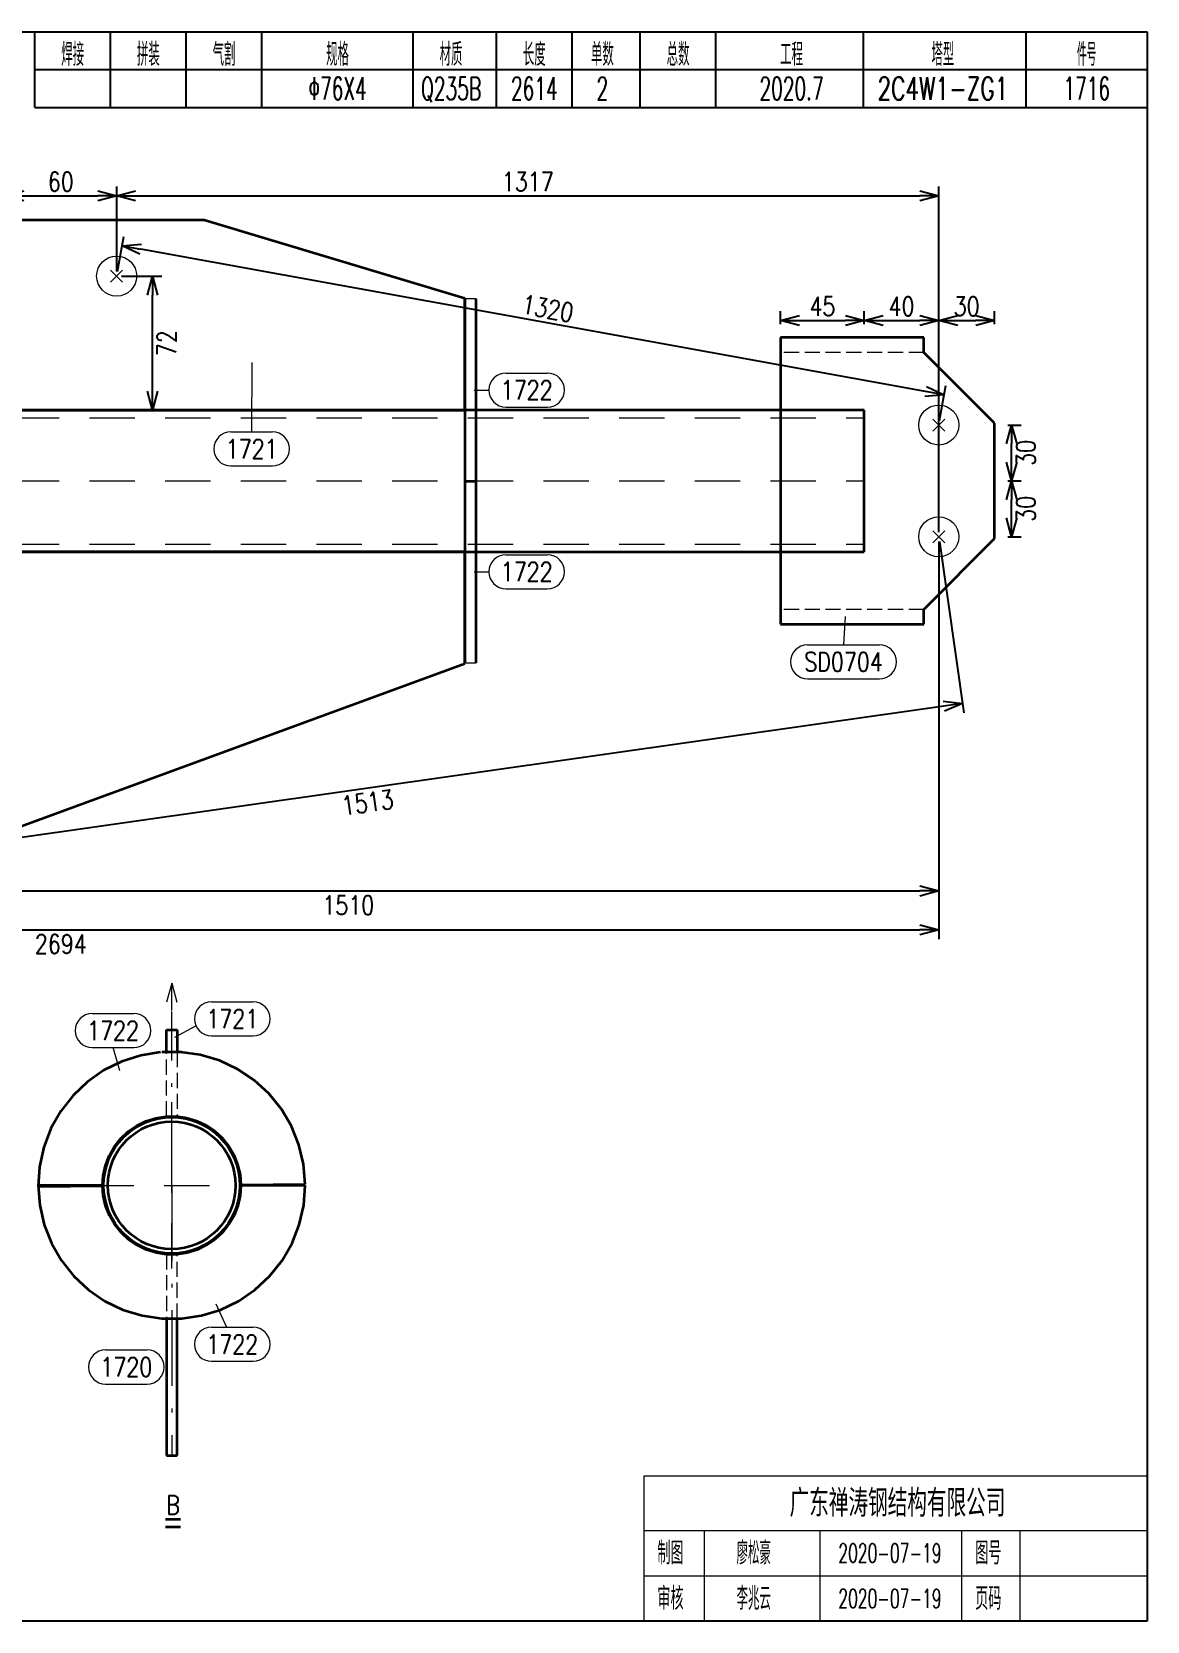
# Model space of a CAD drawing. Extents: x 154981 to 165753, y -86801 to -82885.
# Drawn here: x 159392.7 to 159540.1, y -83946.7 to -83736.7 of the extents above; entities that cross this region are included whole.
import ezdxf
from ezdxf.enums import TextEntityAlignment as Align

# ---------------------------------------------------------------- set-up
doc = ezdxf.new("R2010")
doc.units = 0
doc.header["$MEASUREMENT"] = 0
for name, pattern in [('虚线', [2.75, 2, -0.75]), ('长一点画线', [16.5, 10, -3, 0.5, -3]), ('长虚线', [10, 6, -4])]:
    doc.linetypes.add(name, pattern=pattern)
doc.layers.get('0').update_dxf_attribs({"linetype": 'CONTINUOUS', "lineweight": 25})
doc.layers.get('Defpoints').update_dxf_attribs({"linetype": 'CONTINUOUS'})
doc.layers.add('4', color=7, linetype='CONTINUOUS', lineweight=25)
doc.layers.add('5', color=7, linetype='CONTINUOUS', lineweight=25)
doc.styles.add('DimFont', font='simplex.shx', dxfattribs={"width": 0.8, "bigfont": 'gbhzfs.shx'})
doc.styles.get("Standard").update_dxf_attribs({"font": 'simplex.shx', "width": 0.7, "height": 3, "bigfont": 'gbhzfs.shx'})
doc.dimstyles.new('DHDxfDimStyleOpen30', dxfattribs={"dimtxt": 2.5, "dimasz": 2.5, "dimexe": 1.25, "dimexo": 0.625, "dimtad": 2, "dimtxsty": 'DimFont', "dimblk": 'OPEN30', "dimblk1": 'OPEN30', "dimblk2": 'OPEN30', "dimcen": 2.5, "dimadec": 0, "dimazin": 0, "dimtfac": 1, "dimtmove": 0, "dimatfit": 3, "dimfxl": 0, "dimarcsym": 0})

# ---------------------------------------------------------------- blocks, each defined once
blk = doc.blocks.new('_OPEN30')
at = {"color": 0, "linetype": 'ByBlock', "lineweight": -2}
for p, q in [((-1, 0.268), (0, 0)), ((0, 0), (-1, -0.268)), ((0, 0), (-1, 0))]:
    blk.add_line(p, q, dxfattribs=at)
blk = doc.blocks.new('*D823')
at = {"layer": '5', "color": 3, "linetype": 'Continuous', "lineweight": -2}
for p, q in [((159512.57, -83804.01), (159512.57, -83851.43)), ((159356.52, -83826.21), (159356.52, -83851.43)), ((159359.02, -83850.18), (159510.07, -83850.18))]:
    blk.add_line(p, q, dxfattribs=at)
at = {"layer": 'Defpoints', "color": 0, "linetype": 'Continuous'}
for p in [(159512.57, -83803.39), (159356.52, -83825.59), (159512.57, -83850.18)]:
    blk.add_point(p, dxfattribs=at)
at = {"layer": '5', "color": 3, "linetype": 'Continuous', "lineweight": -2, "xscale": 2.5, "yscale": 2.5, "zscale": 2.5, "rotation": 180}
blk.add_blockref('_OPEN30', (159356.52, -83850.18), dxfattribs=at)
at = {"layer": '5', "color": 3, "linetype": 'Continuous', "lineweight": -2, "xscale": 2.5, "yscale": 2.5, "zscale": 2.5}
blk.add_blockref('_OPEN30', (159512.57, -83850.18), dxfattribs=at)
at = {"layer": '5', "color": 6, "linetype": 'Continuous', "lineweight": 18, "insert": (159434.54, -83852.06), "char_height": 2.5, "attachment_point": 5, "line_spacing_factor": 0.6, "style": 'DimFont'}
blk.add_mtext('1510', dxfattribs=at)
blk = doc.blocks.new('*D821')
at = {"layer": '5', "color": 3, "linetype": 'Continuous', "lineweight": -2}
for p, q in [((159403.93, -83768.32), (159403.93, -83757.1)), ((159406.43, -83758.35), (159510.07, -83758.35)), ((159512.57, -83802.76), (159512.57, -83757.1))]:
    blk.add_line(p, q, dxfattribs=at)
at = {"layer": 'Defpoints', "color": 0, "linetype": 'Continuous'}
for p in [(159512.57, -83758.35), (159403.93, -83768.95), (159512.57, -83803.39)]:
    blk.add_point(p, dxfattribs=at)
at = {"layer": '5', "color": 3, "linetype": 'Continuous', "lineweight": -2, "xscale": 2.5, "yscale": 2.5, "zscale": 2.5, "rotation": 180}
blk.add_blockref('_OPEN30', (159403.93, -83758.35), dxfattribs=at)
at = {"layer": '5', "color": 3, "linetype": 'Continuous', "lineweight": -2, "xscale": 2.5, "yscale": 2.5, "zscale": 2.5}
blk.add_blockref('_OPEN30', (159512.57, -83758.35), dxfattribs=at)
at = {"layer": '5', "color": 6, "linetype": 'Continuous', "lineweight": 18, "insert": (159458.25, -83756.48), "char_height": 2.5, "attachment_point": 5, "line_spacing_factor": 0.6, "style": 'DimFont'}
blk.add_mtext('1317', dxfattribs=at)
blk = doc.blocks.new('*D820')
at = {"layer": '5', "color": 3, "linetype": 'Continuous', "lineweight": -2}
for p, q in [((159389.16, -83768.32), (159389.16, -83757.1)), ((159391.66, -83758.35), (159401.43, -83758.35)), ((159403.93, -83768.32), (159403.93, -83757.1))]:
    blk.add_line(p, q, dxfattribs=at)
at = {"layer": 'Defpoints', "color": 0, "linetype": 'Continuous'}
for p in [(159403.93, -83758.35), (159389.16, -83768.95), (159403.93, -83768.95)]:
    blk.add_point(p, dxfattribs=at)
at = {"layer": '5', "color": 3, "linetype": 'Continuous', "lineweight": -2, "xscale": 2.5, "yscale": 2.5, "zscale": 2.5, "rotation": 180}
blk.add_blockref('_OPEN30', (159389.16, -83758.35), dxfattribs=at)
at = {"layer": '5', "color": 3, "linetype": 'Continuous', "lineweight": -2, "xscale": 2.5, "yscale": 2.5, "zscale": 2.5}
blk.add_blockref('_OPEN30', (159403.93, -83758.35), dxfattribs=at)
at = {"layer": '5', "color": 6, "linetype": 'Continuous', "lineweight": 18, "insert": (159396.54, -83756.48), "char_height": 2.5, "attachment_point": 5, "line_spacing_factor": 0.6, "style": 'DimFont'}
blk.add_mtext('60', dxfattribs=at)
blk = doc.blocks.new('*D818')
at = {"layer": '5', "color": 3, "linetype": 'Continuous', "lineweight": -2}
for p, q in [((159280.5, -83804.01), (159280.5, -83856.56)), ((159512.57, -83804.01), (159512.57, -83856.56)), ((159283, -83855.31), (159510.07, -83855.31))]:
    blk.add_line(p, q, dxfattribs=at)
at = {"layer": 'Defpoints', "color": 0, "linetype": 'Continuous'}
for p in [(159280.5, -83803.39), (159512.57, -83803.39), (159512.57, -83855.31)]:
    blk.add_point(p, dxfattribs=at)
at = {"layer": '5', "color": 3, "linetype": 'Continuous', "lineweight": -2, "xscale": 2.5, "yscale": 2.5, "zscale": 2.5, "rotation": 180}
blk.add_blockref('_OPEN30', (159280.5, -83855.31), dxfattribs=at)
at = {"layer": '5', "color": 3, "linetype": 'Continuous', "lineweight": -2, "xscale": 2.5, "yscale": 2.5, "zscale": 2.5}
blk.add_blockref('_OPEN30', (159512.57, -83855.31), dxfattribs=at)
at = {"layer": '5', "color": 6, "linetype": 'Continuous', "lineweight": 18, "insert": (159396.54, -83857.18), "char_height": 2.5, "attachment_point": 5, "line_spacing_factor": 0.6, "style": 'DimFont'}
blk.add_mtext('2694', dxfattribs=at)
blk = doc.blocks.new('*D816')
at = {"layer": '5', "color": 3, "linetype": 'Continuous', "lineweight": -2}
for p, q in [((159404.55, -83768.95), (159409.92, -83768.95)), ((159408.67, -83784.15), (159408.67, -83771.45)), ((159404.55, -83786.65), (159409.92, -83786.65))]:
    blk.add_line(p, q, dxfattribs=at)
at = {"layer": 'Defpoints', "color": 0, "linetype": 'Continuous'}
for p in [(159403.93, -83768.95), (159408.67, -83768.95), (159403.93, -83786.65)]:
    blk.add_point(p, dxfattribs=at)
at = {"layer": '5', "color": 3, "linetype": 'Continuous', "lineweight": -2, "xscale": 2.5, "yscale": 2.5, "zscale": 2.5}
for p, rotation in [((159408.67, -83768.95), 90), ((159408.67, -83786.65), 270)]:
    blk.add_blockref('_OPEN30', p, dxfattribs=dict(at, rotation=rotation))
at = {"layer": '5', "color": 6, "linetype": 'Continuous', "lineweight": 18, "insert": (159410.55, -83777.82), "char_height": 2.5, "attachment_point": 5, "rotation": 90, "line_spacing_factor": 0.6, "style": 'DimFont'}
blk.add_mtext('72', dxfattribs=at)
blk = doc.blocks.new('*D814')
at = {"layer": '5', "color": 3, "linetype": 'Continuous', "lineweight": -2}
for p, q in [((159512.66, -83804.01), (159515.88, -83826.66)), ((159356.61, -83826.21), (159359.83, -83848.86)), ((159513.23, -83825.78), (159362.13, -83847.27))]:
    blk.add_line(p, q, dxfattribs=at)
at = {"layer": 'Defpoints', "color": 0, "linetype": 'Continuous'}
for p in [(159512.57, -83803.39), (159356.52, -83825.59), (159359.65, -83847.63)]:
    blk.add_point(p, dxfattribs=at)
at = {"layer": '5', "color": 3, "linetype": 'Continuous', "lineweight": -2, "xscale": 2.5, "yscale": 2.5, "zscale": 2.5}
for p, rotation in [((159515.71, -83825.42), 8.096775266999519), ((159359.65, -83847.63), 188.0967752669995)]:
    blk.add_blockref('_OPEN30', p, dxfattribs=dict(at, rotation=rotation))
at = {"layer": '5', "color": 6, "linetype": 'Continuous', "lineweight": 18, "insert": (159437.09, -83838.5), "char_height": 2.5, "attachment_point": 5, "rotation": 8.0968, "line_spacing_factor": 0.6, "style": 'DimFont'}
blk.add_mtext('1513', dxfattribs=at)
blk = doc.blocks.new('*D812')
at = {"layer": '5', "color": 3, "linetype": 'Continuous', "lineweight": -2}
for p, q in [((159404.04, -83768.33), (159404.87, -83763.73)), ((159510.83, -83784.19), (159407.11, -83765.4)), ((159512.68, -83788.01), (159513.52, -83783.4))]:
    blk.add_line(p, q, dxfattribs=at)
at = {"layer": 'Defpoints', "color": 0, "linetype": 'Continuous'}
for p in [(159404.65, -83764.96), (159403.93, -83768.95), (159512.57, -83788.62)]:
    blk.add_point(p, dxfattribs=at)
at = {"layer": '5', "color": 3, "linetype": 'Continuous', "lineweight": -2, "xscale": 2.5, "yscale": 2.5, "zscale": 2.5}
for p, rotation in [((159404.65, -83764.96), 169.7344331562784), ((159513.29, -83784.63), 349.7344331562784)]:
    blk.add_blockref('_OPEN30', p, dxfattribs=dict(at, rotation=rotation))
at = {"layer": '5', "color": 6, "linetype": 'Continuous', "lineweight": 18, "insert": (159460.89, -83773.24), "char_height": 2.5, "attachment_point": 5, "rotation": 349.7344, "line_spacing_factor": 0.6, "style": 'DimFont'}
blk.add_mtext('1320', dxfattribs=at)
blk = doc.blocks.new('板孔21.5')
at = {"layer": '5', "color": 7, "linetype": 'Continuous', "lineweight": 13}
for p, q in [((-0.3, -0.3), (0.3, 0.3)), ((0.3, -0.3), (-0.3, 0.3))]:
    blk.add_line(p, q, dxfattribs=at)
blk.add_circle((0, 0), 1, dxfattribs=at)
blk = doc.blocks.new('*D810')
at = {"layer": '5', "color": 3, "linetype": 'Continuous', "lineweight": -2}
for p, q in [((159521.7, -83788.62), (159523.45, -83788.62)), ((159522.2, -83793.51), (159522.2, -83791.12)), ((159521.7, -83796.01), (159523.45, -83796.01))]:
    blk.add_line(p, q, dxfattribs=at)
at = {"layer": 'Defpoints', "color": 0, "linetype": 'Continuous'}
for p in [(159521.08, -83788.62), (159522.2, -83788.62), (159521.08, -83796.01)]:
    blk.add_point(p, dxfattribs=at)
at = {"layer": '5', "color": 3, "linetype": 'Continuous', "lineweight": -2, "xscale": 2.5, "yscale": 2.5, "zscale": 2.5}
for p, rotation in [((159522.2, -83788.62), 90), ((159522.2, -83796.01), 270)]:
    blk.add_blockref('_OPEN30', p, dxfattribs=dict(at, rotation=rotation))
at = {"layer": '5', "color": 6, "linetype": 'Continuous', "lineweight": 18, "insert": (159524.08, -83792.31), "char_height": 2.5, "attachment_point": 5, "rotation": 90, "line_spacing_factor": 0.6, "style": 'DimFont'}
blk.add_mtext('30', dxfattribs=at)
blk = doc.blocks.new('*D809')
at = {"layer": '5', "color": 3, "linetype": 'Continuous', "lineweight": -2}
for p, q in [((159521.7, -83796.01), (159523.45, -83796.01)), ((159522.2, -83800.89), (159522.2, -83798.51)), ((159521.7, -83803.39), (159523.45, -83803.39))]:
    blk.add_line(p, q, dxfattribs=at)
at = {"layer": 'Defpoints', "color": 0, "linetype": 'Continuous'}
for p in [(159521.08, -83796.01), (159522.2, -83796.01), (159521.08, -83803.39)]:
    blk.add_point(p, dxfattribs=at)
at = {"layer": '5', "color": 3, "linetype": 'Continuous', "lineweight": -2, "xscale": 2.5, "yscale": 2.5, "zscale": 2.5}
for p, rotation in [((159522.2, -83796.01), 90), ((159522.2, -83803.39), 270)]:
    blk.add_blockref('_OPEN30', p, dxfattribs=dict(at, rotation=rotation))
at = {"layer": '5', "color": 6, "linetype": 'Continuous', "lineweight": 18, "insert": (159524.08, -83799.7), "char_height": 2.5, "attachment_point": 5, "rotation": 90, "line_spacing_factor": 0.6, "style": 'DimFont'}
blk.add_mtext('30', dxfattribs=at)
blk = doc.blocks.new('*D808')
at = {"layer": '5', "color": 3, "linetype": 'Continuous', "lineweight": -2}
for p, q in [((159512.57, -83775.31), (159512.57, -83773.56)), ((159515.07, -83774.81), (159517.45, -83774.81)), ((159519.95, -83775.31), (159519.95, -83773.56))]:
    blk.add_line(p, q, dxfattribs=at)
at = {"layer": 'Defpoints', "color": 0, "linetype": 'Continuous'}
for p in [(159519.95, -83774.81), (159512.57, -83775.93), (159519.95, -83775.93)]:
    blk.add_point(p, dxfattribs=at)
at = {"layer": '5', "color": 3, "linetype": 'Continuous', "lineweight": -2, "xscale": 2.5, "yscale": 2.5, "zscale": 2.5, "rotation": 180}
blk.add_blockref('_OPEN30', (159512.57, -83774.81), dxfattribs=at)
at = {"layer": '5', "color": 3, "linetype": 'Continuous', "lineweight": -2, "xscale": 2.5, "yscale": 2.5, "zscale": 2.5}
blk.add_blockref('_OPEN30', (159519.95, -83774.81), dxfattribs=at)
at = {"layer": '5', "color": 6, "linetype": 'Continuous', "lineweight": 18, "insert": (159516.26, -83772.93), "char_height": 2.5, "attachment_point": 5, "line_spacing_factor": 0.6, "style": 'DimFont'}
blk.add_mtext('30', dxfattribs=at)
blk = doc.blocks.new('*D807')
at = {"layer": '5', "color": 3, "linetype": 'Continuous', "lineweight": -2}
for p, q in [((159502.73, -83775.31), (159502.73, -83773.56)), ((159505.23, -83774.81), (159510.07, -83774.81)), ((159512.57, -83775.31), (159512.57, -83773.56))]:
    blk.add_line(p, q, dxfattribs=at)
at = {"layer": 'Defpoints', "color": 0, "linetype": 'Continuous'}
for p in [(159512.57, -83774.81), (159502.73, -83775.93), (159512.57, -83775.93)]:
    blk.add_point(p, dxfattribs=at)
at = {"layer": '5', "color": 3, "linetype": 'Continuous', "lineweight": -2, "xscale": 2.5, "yscale": 2.5, "zscale": 2.5, "rotation": 180}
blk.add_blockref('_OPEN30', (159502.73, -83774.81), dxfattribs=at)
at = {"layer": '5', "color": 3, "linetype": 'Continuous', "lineweight": -2, "xscale": 2.5, "yscale": 2.5, "zscale": 2.5}
blk.add_blockref('_OPEN30', (159512.57, -83774.81), dxfattribs=at)
at = {"layer": '5', "color": 6, "linetype": 'Continuous', "lineweight": 18, "insert": (159507.65, -83772.93), "char_height": 2.5, "attachment_point": 5, "line_spacing_factor": 0.6, "style": 'DimFont'}
blk.add_mtext('40', dxfattribs=at)
blk = doc.blocks.new('*D806')
at = {"layer": '5', "color": 3, "linetype": 'Continuous', "lineweight": -2}
for p, q in [((159491.65, -83775.31), (159491.65, -83773.56)), ((159494.15, -83774.81), (159500.23, -83774.81)), ((159502.73, -83775.31), (159502.73, -83773.56))]:
    blk.add_line(p, q, dxfattribs=at)
at = {"layer": 'Defpoints', "color": 0, "linetype": 'Continuous'}
for p in [(159502.73, -83774.81), (159491.65, -83775.93), (159502.73, -83775.93)]:
    blk.add_point(p, dxfattribs=at)
at = {"layer": '5', "color": 3, "linetype": 'Continuous', "lineweight": -2, "xscale": 2.5, "yscale": 2.5, "zscale": 2.5, "rotation": 180}
blk.add_blockref('_OPEN30', (159491.65, -83774.81), dxfattribs=at)
at = {"layer": '5', "color": 3, "linetype": 'Continuous', "lineweight": -2, "xscale": 2.5, "yscale": 2.5, "zscale": 2.5}
blk.add_blockref('_OPEN30', (159502.73, -83774.81), dxfattribs=at)
at = {"layer": '5', "color": 6, "linetype": 'Continuous', "lineweight": 18, "insert": (159497.19, -83772.93), "char_height": 2.5, "attachment_point": 5, "line_spacing_factor": 0.6, "style": 'DimFont'}
blk.add_mtext('45', dxfattribs=at)
blk = doc.blocks.new('CTDHK')
at = {"color": 0, "linetype": 'Continuous'}
for p, q in [((0, 210), (297, 210)), ((297, 210), (297, 0)), ((297, 0), (0, 0))]:
    blk.add_line(p, q, dxfattribs=at)

msp = doc.modelspace()

# ---------------------------------------------------------------- linework, layer by layer
at = {"layer": '4', "color": 1, "linetype": 'Continuous', "lineweight": 25}
for p, q in [((159393.11666, -83746.66733), (159393.11666, -83736.66733)), ((159403.11666, -83746.66733), (159403.11666, -83736.66733)), ((159413.11666, -83746.66733), (159413.11666, -83736.66733)), ((159423.11666, -83746.66733), (159423.11666, -83736.66733)), ((159443.11666, -83746.66733), (159443.11666, -83736.66733)), ((159454.11666, -83746.66733), (159454.11666, -83736.66733)), ((159464.11666, -83746.66733), (159464.11666, -83736.66733)), ((159473.11666, -83746.66733), (159473.11666, -83736.66733)), ((159483.11666, -83746.66733), (159483.11666, -83736.66733)), ((159502.61666, -83746.66733), (159502.61666, -83736.66733)), ((159524.11666, -83746.66733), (159524.11666, -83736.66733)), ((159393.11666, -83741.66733), (159540.11666, -83741.66733)), ((159393.11666, -83746.66733), (159540.11666, -83746.66733))]:
    msp.add_line(p, q, dxfattribs=at)
at = {"layer": '4', "color": 1, "linetype": 'Continuous', "lineweight": 18}
for p, q in [((159473.61666, -83946.66733), (159473.61666, -83927.46733)), ((159473.61666, -83927.46733), (159540.11666, -83927.46733)), ((159473.61666, -83934.66733), (159540.11666, -83934.66733)), ((159481.61666, -83946.66733), (159481.61666, -83934.66733)), ((159496.91666, -83946.66733), (159496.91666, -83934.66733)), ((159515.61666, -83946.66733), (159515.61666, -83934.66733)), ((159523.31666, -83946.66733), (159523.31666, -83934.66733)), ((159473.61666, -83940.66733), (159540.11666, -83940.66733))]:
    msp.add_line(p, q, dxfattribs=at)
msp.add_lwpolyline([(159243.11666, -83736.66733), (159243.11666, -83946.66733), (159540.11666, -83946.66733), (159540.11666, -83736.66733)], close=True, dxfattribs=at)
at = {"layer": '5', "color": 7, "linetype": 'Continuous', "lineweight": 35}
for p, q in [((159415.49382, -83761.56429), (159377.59404, -83761.56429)), ((159449.94817, -83771.88985), (159415.49382, -83761.56429)), ((159449.94817, -83786.65455), (159449.94817, -83771.88985)), ((159449.94817, -83771.93749), (159449.94817, -83796.10918)), ((159451.42478, -83796.10918), (159451.42478, -83771.93749)), ((159491.6519, -83777.05655), (159491.6519, -83814.95633)), ((159510.60179, -83777.05655), (159491.6519, -83777.05655)), ((159510.60179, -83779.02537), (159510.60179, -83777.05655)), ((159519.95369, -83788.37726), (159510.60179, -83779.02537)), ((159502.72651, -83786.65455), (159290.34384, -83786.65455)), ((159343.13969, -83786.65455), (159449.94817, -83786.65455)), ((159502.72651, -83805.35833), (159502.72651, -83786.65455)), ((159519.95369, -83803.63562), (159519.95369, -83788.37726)), ((159449.94817, -83796.00644), (159449.94817, -83820.05704)), ((159451.42478, -83820.05704), (159451.42478, -83796.00644)), ((159510.60179, -83812.98751), (159519.95369, -83803.63562)), ((159290.34384, -83805.35833), (159502.72651, -83805.35833)), ((159449.94817, -83805.35833), (159343.11957, -83805.35833)), ((159449.94817, -83820.12448), (159449.94817, -83805.35833)), ((159510.60179, -83814.95633), (159510.60179, -83812.98751)), ((159491.6519, -83814.95633), (159510.60179, -83814.95633)), ((159369.91876, -83849.4308), (159449.94817, -83820.12448)), ((159410.49804, -83868.53487), (159411.91536, -83868.53487)), ((159410.49804, -83871.48372), (159410.49804, -83868.53487)), ((159411.91536, -83868.53487), (159411.91536, -83871.48372)), ((159409.72444, -83871.49675), (159407.12034, -83871.91406)), ((159412.52536, -83871.48372), (159409.88804, -83871.48372)), ((159414.97306, -83871.84102), (159412.36165, -83871.47222)), ((159417.50034, -83872.59491), (159414.97306, -83871.84102)), ((159402.24212, -83873.88117), (159400.07697, -83875.38703)), ((159404.60752, -83872.71483), (159402.24212, -83873.88117)), ((159407.12034, -83871.91406), (159404.60752, -83872.71483)), ((159419.88702, -83873.71706), (159417.50034, -83872.59491)), ((159422.07981, -83875.18238), (159419.88702, -83873.71706)), ((159400.07697, -83875.38703), (159398.16044, -83877.19877)), ((159424.0297, -83876.95816), (159422.07981, -83875.18238)), ((159398.16044, -83877.19877), (159396.53534, -83879.27592)), ((159425.69316, -83879.00472), (159424.0297, -83876.95816)), ((159396.53534, -83879.27592), (159395.23798, -83881.57208)), ((159407.78785, -83880.60168), (159409.08967, -83880.18683)), ((159409.08967, -83880.18683), (159410.43878, -83879.97063)), ((159410.49804, -83880.08005), (159410.49804, -83879.96772)), ((159411.91536, -83880.08005), (159410.49804, -83880.08005)), ((159410.52354, -83879.96388), (159411.88986, -83879.96388)), ((159411.80505, -83879.95792), (159413.15795, -83880.14899)), ((159411.91536, -83879.96772), (159411.91536, -83880.08005)), ((159413.15795, -83880.14899), (159414.46726, -83880.53956)), ((159427.033, -83881.27635), (159425.69316, -83879.00472)), ((159395.23798, -83881.57208), (159394.29733, -83884.03595)), ((159404.44779, -83882.92469), (159405.44069, -83881.98608)), ((159405.44069, -83881.98608), (159406.5624, -83881.20593)), ((159406.5624, -83881.20593), (159407.78785, -83880.60168)), ((159414.46726, -83880.53956), (159415.70373, -83881.12091)), ((159415.70373, -83881.12091), (159416.83976, -83881.88006)), ((159416.83976, -83881.88006), (159417.84994, -83882.80004)), ((159428.01932, -83883.7223), (159427.033, -83881.27635)), ((159394.29733, -83884.03595), (159393.73441, -83886.6125)), ((159402.93375, -83885.19038), (159403.60588, -83884.0008)), ((159403.60588, -83884.0008), (159404.44779, -83882.92469)), ((159417.84994, -83882.80004), (159418.71173, -83883.8603)), ((159418.71173, -83883.8603), (159419.40587, -83885.03717)), ((159428.63007, -83886.28793), (159428.01932, -83883.7223)), ((159402.15479, -83887.80168), (159402.44642, -83886.46684)), ((159402.44642, -83886.46684), (159402.93375, -83885.19038)), ((159419.40587, -83885.03717), (159419.91685, -83886.30435)), ((159419.91685, -83886.30435), (159420.23326, -83887.63353)), ((159428.8516, -83888.91594), (159428.63007, -83886.28793)), ((159393.73441, -83886.6125), (159393.56179, -83889.24417)), ((159402.06536, -83889.16507), (159402.15479, -83887.80168)), ((159420.23326, -83887.63353), (159420.34804, -83888.99503)), ((159393.56103, -83889.08005), (159393.75812, -83891.71)), ((159402.06497, -83889.08005), (159393.56103, -83889.08005)), ((159393.56179, -83889.24417), (159402.06536, -83889.16507)), ((159402.16707, -83890.44256), (159402.06497, -83889.08005)), ((159402.47111, -83891.77462), (159402.16707, -83890.44256)), ((159420.24633, -83890.44256), (159419.94229, -83891.77462)), ((159420.34843, -83889.08005), (159420.24633, -83890.44256)), ((159420.34804, -83888.99503), (159428.8516, -83888.91594)), ((159428.85237, -83889.08005), (159420.34843, -83889.08005)), ((159428.65528, -83891.71), (159428.85237, -83889.08005)), ((159393.75812, -83891.71), (159394.34498, -83894.2812)), ((159402.97028, -83893.0465), (159402.47111, -83891.77462)), ((159419.94229, -83891.77462), (159419.44311, -83893.0465)), ((159428.06842, -83894.2812), (159428.65528, -83891.71)), ((159394.34498, -83894.2812), (159395.3085, -83896.73622)), ((159403.65345, -83894.22977), (159402.97028, -83893.0465)), ((159404.50533, -83895.29801), (159403.65345, -83894.22977)), ((159418.75995, -83894.22977), (159417.90806, -83895.29801)), ((159419.44311, -83893.0465), (159418.75995, -83894.22977)), ((159427.1049, -83896.73622), (159428.06842, -83894.2812)), ((159395.3085, -83896.73622), (159396.62716, -83899.02021)), ((159405.50692, -83896.22735), (159404.50533, -83895.29801)), ((159406.63583, -83896.99702), (159405.50692, -83896.22735)), ((159407.86685, -83897.58985), (159406.63583, -83896.99702)), ((159415.77756, -83896.99702), (159414.54655, -83897.58985)), ((159416.90648, -83896.22735), (159415.77756, -83896.99702)), ((159417.90806, -83895.29801), (159416.90648, -83896.22735)), ((159425.78623, -83899.02021), (159427.1049, -83896.73622)), ((159396.62716, -83899.02021), (159398.27151, -83901.08215)), ((159409.17247, -83897.99258), (159407.86685, -83897.58985)), ((159410.52354, -83898.19622), (159409.17247, -83897.99258)), ((159411.91536, -83898.08005), (159410.49804, -83898.08005)), ((159410.49804, -83898.08005), (159410.49804, -83898.19238)), ((159411.88986, -83898.19622), (159410.52354, -83898.19622)), ((159413.24093, -83897.99258), (159411.88986, -83898.19622)), ((159411.91536, -83898.19238), (159411.91536, -83898.08005)), ((159414.54655, -83897.58985), (159413.24093, -83897.99258)), ((159424.14189, -83901.08215), (159425.78623, -83899.02021)), ((159398.27151, -83901.08215), (159400.2048, -83902.87599)), ((159422.20859, -83902.87599), (159424.14189, -83901.08215)), ((159400.2048, -83902.87599), (159402.38386, -83904.36165)), ((159420.02953, -83904.36165), (159422.20859, -83902.87599)), ((159402.38386, -83904.36165), (159404.76001, -83905.50594)), ((159417.65339, -83905.50594), (159420.02953, -83904.36165)), ((159404.76001, -83905.50594), (159407.28017, -83906.28331)), ((159407.28017, -83906.28331), (159409.88804, -83906.67638)), ((159409.88804, -83906.67638), (159412.52536, -83906.67638)), ((159410.49804, -83906.67638), (159410.49804, -83924.75832)), ((159411.91536, -83924.75832), (159411.91536, -83906.67638)), ((159412.52536, -83906.67638), (159415.13323, -83906.28331)), ((159415.13323, -83906.28331), (159417.65339, -83905.50594)), ((159410.49804, -83924.75832), (159411.91536, -83924.75832))]:
    msp.add_line(p, q, dxfattribs=at)
at = {"layer": '5', "color": 7, "linetype": '虚线', "lineweight": 18}
for p, q in [((159451.42478, -83771.93749), (159449.94817, -83771.93749)), ((159510.60179, -83779.02537), (159491.6519, -83779.02537)), ((159451.42478, -83796.00644), (159449.94817, -83796.00644)), ((159449.94817, -83796.10918), (159451.42478, -83796.10918)), ((159510.60179, -83812.98751), (159491.6519, -83812.98751)), ((159449.94817, -83820.05704), (159451.42478, -83820.05704)), ((159410.49804, -83879.96772), (159410.49804, -83871.48372)), ((159411.91536, -83871.48372), (159411.91536, -83879.96772)), ((159410.49804, -83898.19238), (159410.49804, -83906.67638)), ((159411.91536, -83906.67638), (159411.91536, -83898.19238))]:
    msp.add_line(p, q, dxfattribs=at)
at = {"layer": '5', "color": 3, "linetype": 'Continuous', "lineweight": 18}
for p, q in [((159421.80014, -83780.34099), (159421.76397, -83789.5338)), ((159455.36666, -83781.75644), (159460.86666, -83781.75644)), ((159451.18114, -83784.01201), (159453.11666, -83784.00644)), ((159455.36666, -83786.25644), (159460.86666, -83786.25644)), ((159419.01397, -83789.5338), (159424.51397, -83789.5338)), ((159419.01397, -83794.0338), (159424.51397, -83794.0338)), ((159455.36666, -83805.75644), (159460.86666, -83805.75644)), ((159451.18114, -83808.01479), (159453.11666, -83808.00644)), ((159455.36666, -83810.25644), (159460.86666, -83810.25644)), ((159500.20013, -83813.93899), (159499.98937, -83817.66135)), ((159495.23937, -83817.66135), (159504.73937, -83817.66135)), ((159495.23937, -83822.16135), (159504.73937, -83822.16135)), ((159416.4567, -83864.83005), (159421.9567, -83864.83005)), ((159400.69874, -83866.38285), (159406.19874, -83866.38285)), ((159411.61164, -83869.52281), (159414.40763, -83868.00948)), ((159416.4567, -83869.33005), (159421.9567, -83869.33005)), ((159400.69874, -83870.88285), (159406.19874, -83870.88285)), ((159404.34873, -83873.96796), (159403.46967, -83870.88285)), ((159417.04006, -83904.71611), (159418.44263, -83907.83005)), ((159416.4567, -83907.83005), (159421.9567, -83907.83005)), ((159402.4567, -83910.83005), (159407.9567, -83910.83005)), ((159416.4567, -83912.33005), (159421.9567, -83912.33005)), ((159402.4567, -83915.33005), (159407.9567, -83915.33005))]:
    msp.add_line(p, q, dxfattribs=at)
at = {"layer": '5', "color": 7, "linetype": '长虚线', "lineweight": 18}
for p, q in [((159290.34384, -83787.65455), (159502.72651, -83787.65455)), ((159290.34384, -83804.35833), (159502.72651, -83804.35833))]:
    msp.add_line(p, q, dxfattribs=at)
at = {"layer": '5', "color": 56, "linetype": '长虚线', "lineweight": 18}
msp.add_line((159290.34384, -83796.00644), (159502.72651, -83796.00644), dxfattribs=at)
at = {"layer": '5', "color": 7, "linetype": '长一点画线', "lineweight": 18}
for p, q in [((159411.2067, -83862.37353), (159410.53683, -83864.87353)), ((159411.2067, -83862.37353), (159410.53683, -83864.87353)), ((159411.2067, -83862.37353), (159411.87657, -83864.87353)), ((159411.2067, -83862.37353), (159411.87657, -83864.87353)), ((159411.2067, -83865.97136), (159411.2067, -83862.37353)), ((159411.2067, -83889.08005), (159411.2067, -83866.11994))]:
    msp.add_line(p, q, dxfattribs=at)
at = {"layer": '5', "color": 240, "linetype": '长一点画线', "lineweight": 18}
for q in [(159411.2067, -83867.86826), (159411.2067, -83924.75832)]:
    msp.add_line((159411.2067, -83889.08005), q, dxfattribs=at)
at = {"layer": '5', "color": 240, "linetype": '长虚线', "lineweight": 18}
for p, q in [((159411.2067, -83900.08005), (159411.2067, -83878.08005)), ((159400.2067, -83889.08005), (159422.2067, -83889.08005))]:
    msp.add_line(p, q, dxfattribs=at)
at = {"layer": '5', "color": 3, "linetype": 'Continuous', "lineweight": 35}
for p, q in [((159410.36459, -83933.18548), (159412.36459, -83933.18548)), ((159410.36459, -83934.18548), (159412.36459, -83934.18548))]:
    msp.add_line(p, q, dxfattribs=at)
at = {"layer": '5', "color": 7, "linetype": 'Continuous', "lineweight": 35}
for radius in [9, 9, 8.43307, 8.43307]:
    msp.add_circle((159411.2067, -83889.08005), radius, dxfattribs=at)
at = {"layer": '5', "color": 3, "linetype": 'Continuous', "lineweight": 18}
for centre, start, end in [((159455.36666, -83784.00644), 90, 270), ((159460.86666, -83784.00644), 270, 90), ((159419.01397, -83791.7838), 90, 270), ((159424.51397, -83791.7838), 270, 90), ((159455.36666, -83808.00644), 90, 270), ((159460.86666, -83808.00644), 270, 90), ((159495.23937, -83819.91135), 90, 270), ((159504.73937, -83819.91135), 270, 90), ((159416.4567, -83867.08005), 90, 270), ((159421.9567, -83867.08005), 270, 90), ((159400.69874, -83868.63285), 90, 270), ((159406.19874, -83868.63285), 270, 90), ((159416.4567, -83910.08005), 90, 270), ((159421.9567, -83910.08005), 270, 90), ((159402.4567, -83913.08005), 90, 270), ((159407.9567, -83913.08005), 270, 90)]:
    msp.add_arc(centre, 2.25, start, end, dxfattribs=at)

# ---------------------------------------------------------------- block references
at = {"color": 2, "linetype": 'Continuous'}
msp.add_blockref('CTDHK', (159243.11666, -83946.66733), dxfattribs=at)
at = {"layer": '5', "color": 7, "linetype": 'Continuous', "lineweight": 35, "xscale": 2.646000000007916, "yscale": 2.645999999993364, "zscale": 2.646}
for p in [(159403.927, -83768.94692), (159512.57061, -83788.62337), (159512.57061, -83803.38951)]:
    msp.add_blockref('板孔21.5', p, dxfattribs=at)

# ---------------------------------------------------------------- texts
at = {"layer": '4', "color": 1, "linetype": 'Continuous', "lineweight": 25}
for s, width, p in [('焊接', 0.7, (159398.11666, -83739.66733)), ('拼装', 0.7, (159408.11666, -83739.66733)), ('气割', 0.7, (159418.11666, -83739.66733)), ('规格', 0.7, (159433.11666, -83739.66733)), ('材质', 0.7, (159448.11666, -83739.66733)), ('长度', 0.7, (159459.11666, -83739.66733)), ('单数', 0.7, (159468.11666, -83739.66733)), ('总数', 0.7, (159478.11666, -83739.66733)), ('工程', 0.7, (159493.11666, -83739.66733)), ('塔型', 0.7, (159513.11666, -83739.66733)), ('件号', 0.6, (159532.11666, -83739.66733)), ('Φ76X4', 0.6, (159433.11666, -83744.16733)), ('Q235B', 0.6, (159448.11666, -83744.16733)), ('2614', 0.6, (159459.11666, -83744.16733)), ('2', 0.6, (159468.11666, -83744.16733)), ('2020.7', 0.6, (159493.11666, -83744.16733)), ('2C4W1-ZG1', 0.7, (159513.11666, -83744.16733)), ('1716', 0.6, (159532.11666, -83744.16733))]:
    msp.add_text(s, height=3, dxfattribs=dict(at, width=width)).set_placement(p, align=Align.MIDDLE_CENTER)
at = {"layer": '4', "color": 1, "linetype": 'Continuous', "lineweight": 13}
msp.add_text('广东禅涛钢结构有限公司', height=3.6, dxfattribs=at).set_placement((159507.11666, -83931.06733), align=Align.MIDDLE_CENTER)
for s, height, width, p in [('制图', 3, 0.8, (159477.11666, -83937.66733)), ('廖松豪', 3, 0.7, (159488.11666, -83937.66733)), ('2020-07-19', 2.5, 0.6, (159506.11666, -83937.66733)), ('图号', 3, 0.8, (159519.11666, -83937.66733)), ('审核', 3, 0.8, (159477.11666, -83943.66733)), ('李兆云', 3, 0.7, (159488.11666, -83943.66733)), ('2020-07-19', 2.5, 0.6, (159506.11666, -83943.66733)), ('页码', 3, 0.8, (159519.11666, -83943.66733))]:
    msp.add_text(s, height=height, dxfattribs=dict(at, width=width)).set_placement(p, align=Align.MIDDLE_CENTER)
at = {"layer": '5', "color": 6, "linetype": 'Continuous', "lineweight": 18, "width": 0.8}
for s, p in [('1722', (159458.11666, -83784.00644)), ('1721', (159421.76397, -83791.7838)), ('1722', (159458.11666, -83808.00644)), ('SD0704', (159499.98937, -83819.91135)), ('1722', (159403.44874, -83868.63285)), ('1721', (159419.2067, -83867.08005)), ('1722', (159419.2067, -83910.08005)), ('1720', (159405.2067, -83913.08005))]:
    msp.add_text(s, height=2.5, dxfattribs=at).set_placement(p, align=Align.MIDDLE_CENTER)
msp.add_text('B', height=2.5, dxfattribs=at).set_placement((159411.36459, -83930.06048), align=Align.TOP_CENTER)

# ---------------------------------------------------------------- dimensions: what is measured, and where the dimension line sits
at = {"layer": '5', "color": 3, "linetype": 'Continuous', "lineweight": 18}
for base, p1, p2, text, picture, middle in [((159403.927, -83758.35341), (159389.16086, -83768.94692), (159403.927, -83768.94692), '60', '*D820', (159396.54393, -83758.35341)), ((159512.57061, -83758.35341), (159403.927, -83768.94692), (159512.57061, -83803.38951), '1317', '*D821', (159458.24881, -83758.35341)), ((159512.57061, -83855.3058), (159280.49974, -83803.38951), (159512.57061, -83803.38951), '2694', '*D818', (159396.53518, -83855.3058)), ((159512.57061, -83850.1808), (159356.51916, -83825.58996), (159512.57061, -83803.38951), '1510', '*D823', (159434.54489, -83850.1808))]:
    dim = msp.add_linear_dim(base=base, p1=p1, p2=p2, text=text, dimstyle='DHDxfDimStyleOpen30', override={"dimtxt": 2.5, "dimclrd": 3, "dimclre": 3, "dimclrt": 6}, dxfattribs=at)
    dim.commit()
    dim.dimension.update_dxf_attribs({"geometry": picture, "text_midpoint": middle, "dimtype": 160})
for base, p1, p2, angle, text, picture, middle in [((159404.64988, -83764.95558), (159512.57061, -83788.62337), (159403.927, -83768.94692), 169.7344332, '1320', '*D812', (159460.55976, -83775.08142)), ((159408.67465, -83768.94692), (159403.927, -83786.65455), (159403.927, -83768.94692), 90, '72', '*D816', (159408.67465, -83777.82329)), ((159359.65396, -83847.62512), (159512.57061, -83803.38951), (159356.51916, -83825.58996), 188.0967753, '1513', '*D814', (159436.82585, -83836.64636))]:
    dim = msp.add_linear_dim(base=base, p1=p1, p2=p2, angle=angle, text=text, dimstyle='DHDxfDimStyleOpen30', override={"dimtxt": 2.5, "dimclrd": 3, "dimclre": 3, "dimclrt": 6}, dxfattribs=at)
    dim.commit()
    dim.dimension.update_dxf_attribs({"geometry": picture, "text_midpoint": middle, "dimtype": 161})
at = {"layer": '5', "color": 6, "linetype": 'Continuous', "lineweight": 18}
for base, p1, p2, text, picture, middle in [((159502.72651, -83774.80655), (159491.6519, -83775.93155), (159502.72651, -83775.93155), '45', '*D806', (159497.18921, -83774.80655)), ((159512.57061, -83774.80655), (159502.72651, -83775.93155), (159512.57061, -83775.93155), '40', '*D807', (159507.64856, -83774.80655)), ((159519.95369, -83774.80655), (159512.57061, -83775.93155), (159519.95369, -83775.93155), '30', '*D808', (159516.26215, -83774.80655))]:
    dim = msp.add_linear_dim(base=base, p1=p1, p2=p2, text=text, dimstyle='DHDxfDimStyleOpen30', override={"dimtxt": 2.5, "dimclrd": 3, "dimclre": 3, "dimclrt": 6}, dxfattribs=at)
    dim.commit()
    dim.dimension.update_dxf_attribs({"geometry": picture, "text_midpoint": middle, "dimtype": 160})
for base, p1, p2, picture, middle in [((159522.20369, -83788.62337), (159521.07869, -83796.00644), (159521.07869, -83788.62337), '*D810', (159522.20369, -83792.3149)), ((159522.20369, -83796.00644), (159521.07869, -83803.38951), (159521.07869, -83796.00644), '*D809', (159522.20369, -83799.69798))]:
    dim = msp.add_linear_dim(base=base, p1=p1, p2=p2, angle=90, text='30', dimstyle='DHDxfDimStyleOpen30', override={"dimtxt": 2.5, "dimclrd": 3, "dimclre": 3, "dimclrt": 6}, dxfattribs=at)
    dim.commit()
    dim.dimension.update_dxf_attribs({"geometry": picture, "text_midpoint": middle, "dimtype": 160})

doc.saveas('drawing.dxf')
